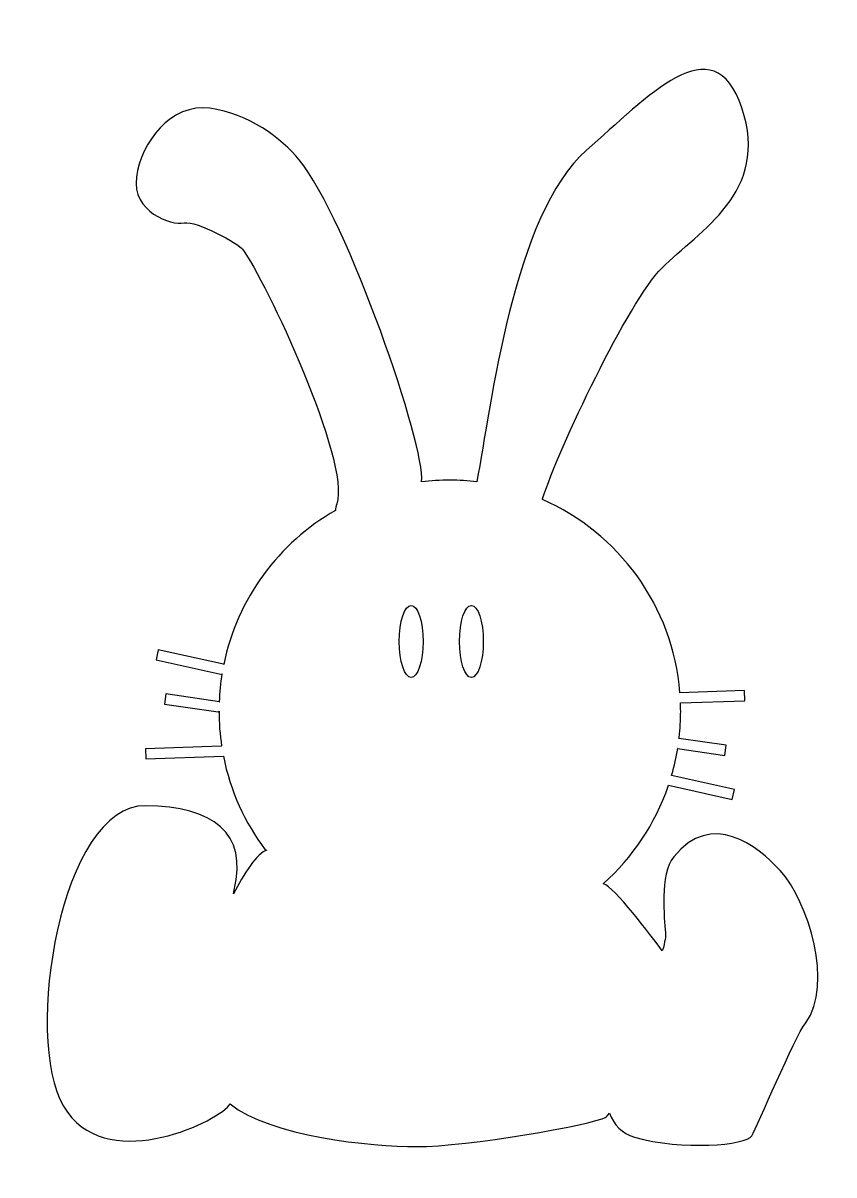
# Model space of a CAD drawing. Header units: centimetres. Extents: x -5.3 to 5.2, y -7.4 to 7.6.
import ezdxf

# ---------------------------------------------------------------- set-up
doc = ezdxf.new("R2010")
doc.units = ezdxf.units.CM
doc.header["$MEASUREMENT"] = 0
doc.layers.add('Camada 1', color=7, linetype='Continuous')

msp = doc.modelspace()

# ---------------------------------------------------------------- linework, layer by layer
at = {"layer": 'Camada 1'}
for points, knots in [([(3.06046, -2.31123), (2.89163, -2.80336), (2.59831, -3.23764), (2.21816, -3.57649), (2.21816, -3.57649), (2.21816, -3.57649), (2.22139, -3.58075), (2.22139, -3.58075), (2.22139, -3.58075), (2.34815, -3.61247), (2.84814, -4.26134), (2.98022, -4.44835), (2.98022, -4.44835), (2.98022, -4.44835), (2.98781, -4.44335), (2.98781, -4.44335), (2.98781, -4.44335), (3.01533, -4.33749), (3.03038, -4.25274), (3.02617, -4.2106), (3.02617, -4.2106), (3.00865, -4.03566), (2.94928, -3.45823), (3.13116, -3.23085), (3.13116, -3.23085), (3.62106, -2.61845), (4.22196, -3.08668), (4.51326, -3.40577), (4.51326, -3.40577), (4.88066, -3.8082), (5.21311, -4.89289), (4.84571, -5.38276), (4.84571, -5.38276), (4.69648, -5.58167), (4.21582, -6.72994), (4.14586, -6.85236), (4.14586, -6.85236), (4.0759, -6.97478), (3.23612, -7.04479), (2.62377, -6.86985), (2.62377, -6.86985), (2.45571, -6.82185), (2.35292, -6.70488), (2.29849, -6.55621), (2.29849, -6.55621), (2.29849, -6.55621), (2.25634, -6.60746), (2.25634, -6.60746), (2.25634, -6.60746), (2.06391, -6.71245), (0.45434, -6.99238), (-0.21048, -6.99238), (-0.21048, -6.99238), (-0.79219, -6.99238), (-2.11064, -6.85842), (-2.63041, -6.43818), (-2.63041, -6.43818), (-2.63041, -6.43818), (-2.63996, -6.45572), (-2.63996, -6.45572), (-2.63996, -6.45572), (-2.84991, -6.7007), (-4.26937, -7.35972), (-4.79425, -6.46747), (-4.79425, -6.46747), (-5.31913, -5.57524), (-4.82923, -2.54851), (-3.72705, -2.56603), (-3.72705, -2.56603), (-2.8463, -2.58003), (-2.39842, -2.91478), (-2.57672, -3.66074), (-2.57672, -3.66074), (-2.57672, -3.66074), (-2.58545, -3.70964), (-2.58545, -3.70964), (-2.58545, -3.70964), (-2.45541, -3.46001), (-2.27673, -3.17103), (-2.15249, -3.14341), (-2.15249, -3.14341), (-2.15249, -3.14341), (-2.17323, -3.13833), (-2.17323, -3.13833), (-2.17323, -3.13833), (-2.43869, -2.78546), (-2.62802, -2.37207), (-2.7169, -1.92257), (-2.7169, -1.92257), (-2.7169, -1.92257), (-2.71478, -1.92215), (-2.71478, -1.92215), (-2.71478, -1.92215), (-2.71478, -1.92215), (-3.72221, -1.95761), (-3.72221, -1.95761), (-3.72221, -1.95761), (-3.72221, -1.95761), (-3.72684, -1.82545), (-3.72684, -1.82545), (-3.72684, -1.82545), (-3.72684, -1.82545), (-2.74471, -1.79082), (-2.74471, -1.79082), (-2.74471, -1.79082), (-2.74471, -1.79082), (-2.73995, -1.79008), (-2.73995, -1.79008), (-2.73995, -1.79008), (-2.76228, -1.64257), (-2.77384, -1.49155), (-2.77384, -1.3378), (-2.77384, -1.3378), (-2.77384, -1.3378), (-2.78564, -1.34807), (-2.78564, -1.34807), (-2.78564, -1.34807), (-2.78564, -1.34807), (-3.483, -1.24591), (-3.483, -1.24591), (-3.483, -1.24591), (-3.483, -1.24591), (-3.46382, -1.11507), (-3.46382, -1.11507), (-3.46382, -1.11507), (-3.46382, -1.11507), (-2.76849, -1.21691), (-2.76849, -1.21691), (-2.76849, -1.21691), (-2.76849, -1.21691), (-2.7714, -1.21675), (-2.7714, -1.21675), (-2.7714, -1.21675), (-2.76653, -1.09382), (-2.75425, -0.97278), (-2.73502, -0.85406), (-2.73502, -0.85406), (-2.73502, -0.85406), (-2.73116, -0.86237), (-2.73116, -0.86237), (-2.73116, -0.86237), (-2.73116, -0.86237), (-3.59156, -0.6728), (-3.59156, -0.6728), (-3.59156, -0.6728), (-3.59156, -0.6728), (-3.56309, -0.54363), (-3.56309, -0.54363), (-3.56309, -0.54363), (-3.56309, -0.54363), (-2.71544, -0.73037), (-2.71544, -0.73037), (-2.71544, -0.73037), (-2.71544, -0.73037), (-2.7124, -0.73093), (-2.7124, -0.73093), (-2.7124, -0.73093), (-2.53653, 0.12455), (-1.99623, 0.84702), (-1.26087, 1.26712), (-1.26087, 1.26712), (-1.26087, 1.26712), (-1.26203, 1.2694), (-1.26203, 1.2694), (-1.26203, 1.2694), (-1.26102, 1.29295), (-1.25531, 1.32107), (-1.24425, 1.35423), (-1.24425, 1.35423), (-1.06068, 1.90488), (-2.17312, 4.26261), (-2.46792, 4.65813), (-2.46792, 4.65813), (-2.51888, 4.7265), (-3.06104, 5.03307), (-3.22831, 4.9996), (-3.22831, 4.9996), (-3.39558, 4.96613), (-3.90586, 5.14185), (-3.84733, 5.59352), (-3.84733, 5.59352), (-3.7888, 6.04519), (-3.39566, 6.55541), (-2.89377, 6.48853), (-2.89377, 6.48853), (-2.39188, 6.42165), (-1.95696, 6.09541), (-1.73376, 5.82067), (-1.73376, 5.82067), (-1.10104, 5.04179), (-0.08181, 2.07319), (-0.14298, 1.64491), (-0.14298, 1.64491), (-0.14298, 1.64491), (-0.14208, 1.63808), (-0.14208, 1.63808), (-0.14208, 1.63808), (-0.02206, 1.65269), (0.10015, 1.6602), (0.22413, 1.6602), (0.22413, 1.6602), (0.34288, 1.6602), (0.46003, 1.65329), (0.57518, 1.63988), (0.57518, 1.63988), (0.57518, 1.63988), (0.57595, 1.64491), (0.57595, 1.64491), (0.57595, 1.64491), (0.75952, 2.62384), (1.05014, 5.11704), (1.99848, 5.94304), (1.99848, 5.94304), (2.78281, 6.62614), (3.65043, 7.59499), (4.01754, 6.49369), (4.01754, 6.49369), (4.38462, 5.39239), (3.46686, 4.90294), (2.97741, 4.41346), (2.97741, 4.41346), (2.54503, 3.98108), (1.63521, 2.06867), (1.42886, 1.41758), (1.42886, 1.41758), (1.42886, 1.41758), (1.42547, 1.40985), (1.42547, 1.40985), (1.42547, 1.40985), (2.41305, 0.97744), (3.12275, 0.02817), (3.21249, -1.09589), (3.21249, -1.09589), (3.21249, -1.09589), (3.21262, -1.09991), (3.21262, -1.09991), (3.21262, -1.09991), (3.21262, -1.09991), (4.05217, -1.07033), (4.05217, -1.07033), (4.05217, -1.07033), (4.05217, -1.07033), (4.05683, -1.20249), (4.05683, -1.20249), (4.05683, -1.20249), (4.05683, -1.20249), (3.22035, -1.23199), (3.22035, -1.23199), (3.22035, -1.23199), (3.22035, -1.23199), (3.22035, -1.23334), (3.22035, -1.23334), (3.22035, -1.23334), (3.22154, -1.26803), (3.22212, -1.30282), (3.22212, -1.33777), (3.22212, -1.33777), (3.22212, -1.45371), (3.21553, -1.56809), (3.20273, -1.68059), (3.20273, -1.68059), (3.20273, -1.68059), (3.19903, -1.6921), (3.19903, -1.6921), (3.19903, -1.6921), (3.19903, -1.6921), (3.81302, -1.78203), (3.81302, -1.78203), (3.81302, -1.78203), (3.81302, -1.78203), (3.79384, -1.91287), (3.79384, -1.91287), (3.79384, -1.91287), (3.79384, -1.91287), (3.183, -1.82339), (3.183, -1.82339), (3.183, -1.82339), (3.183, -1.82339), (3.18313, -1.82249), (3.18313, -1.82249), (3.18313, -1.82249), (3.16434, -1.93803), (3.13894, -2.05135), (3.10735, -2.16208), (3.10735, -2.16208), (3.10735, -2.16208), (3.10163, -2.17452), (3.10163, -2.17452), (3.10163, -2.17452), (3.10163, -2.17452), (3.92152, -2.35515), (3.92152, -2.35515), (3.92152, -2.35515), (3.92152, -2.35515), (3.89305, -2.48432), (3.89305, -2.48432), (3.89305, -2.48432), (3.89305, -2.48432), (3.06234, -2.30128), (3.06234, -2.30128), (3.06234, -2.30128), (3.06234, -2.30128), (3.06046, -2.31123), (3.06046, -2.31123)], [0, 0, 0, 0, 0.01298701, 0.01298701, 0.01298701, 0.01298701, 0.02597403, 0.02597403, 0.02597403, 0.02597403, 0.03896104, 0.03896104, 0.03896104, 0.03896104, 0.05194805, 0.05194805, 0.05194805, 0.05194805, 0.06493506, 0.06493506, 0.06493506, 0.06493506, 0.07792208, 0.07792208, 0.07792208, 0.07792208, 0.09090909, 0.09090909, 0.09090909, 0.09090909, 0.1038961, 0.1038961, 0.1038961, 0.1038961, 0.11688312, 0.11688312, 0.11688312, 0.11688312, 0.12987013, 0.12987013, 0.12987013, 0.12987013, 0.14285714, 0.14285714, 0.14285714, 0.14285714, 0.15584416, 0.15584416, 0.15584416, 0.15584416, 0.16883117, 0.16883117, 0.16883117, 0.16883117, 0.18181818, 0.18181818, 0.18181818, 0.18181818, 0.19480519, 0.19480519, 0.19480519, 0.19480519, 0.20779221, 0.20779221, 0.20779221, 0.20779221, 0.22077922, 0.22077922, 0.22077922, 0.22077922, 0.23376623, 0.23376623, 0.23376623, 0.23376623, 0.24675325, 0.24675325, 0.24675325, 0.24675325, 0.25974026, 0.25974026, 0.25974026, 0.25974026, 0.27272727, 0.27272727, 0.27272727, 0.27272727, 0.28571429, 0.28571429, 0.28571429, 0.28571429, 0.2987013, 0.2987013, 0.2987013, 0.2987013, 0.31168831, 0.31168831, 0.31168831, 0.31168831, 0.32467532, 0.32467532, 0.32467532, 0.32467532, 0.33766234, 0.33766234, 0.33766234, 0.33766234, 0.35064935, 0.35064935, 0.35064935, 0.35064935, 0.36363636, 0.36363636, 0.36363636, 0.36363636, 0.37662338, 0.37662338, 0.37662338, 0.37662338, 0.38961039, 0.38961039, 0.38961039, 0.38961039, 0.4025974, 0.4025974, 0.4025974, 0.4025974, 0.41558442, 0.41558442, 0.41558442, 0.41558442, 0.42857143, 0.42857143, 0.42857143, 0.42857143, 0.44155844, 0.44155844, 0.44155844, 0.44155844, 0.45454545, 0.45454545, 0.45454545, 0.45454545, 0.46753247, 0.46753247, 0.46753247, 0.46753247, 0.48051948, 0.48051948, 0.48051948, 0.48051948, 0.49350649, 0.49350649, 0.49350649, 0.49350649, 0.50649351, 0.50649351, 0.50649351, 0.50649351, 0.51948052, 0.51948052, 0.51948052, 0.51948052, 0.53246753, 0.53246753, 0.53246753, 0.53246753, 0.54545455, 0.54545455, 0.54545455, 0.54545455, 0.55844156, 0.55844156, 0.55844156, 0.55844156, 0.57142857, 0.57142857, 0.57142857, 0.57142857, 0.58441558, 0.58441558, 0.58441558, 0.58441558, 0.5974026, 0.5974026, 0.5974026, 0.5974026, 0.61038961, 0.61038961, 0.61038961, 0.61038961, 0.62337662, 0.62337662, 0.62337662, 0.62337662, 0.63636364, 0.63636364, 0.63636364, 0.63636364, 0.64935065, 0.64935065, 0.64935065, 0.64935065, 0.66233766, 0.66233766, 0.66233766, 0.66233766, 0.67532468, 0.67532468, 0.67532468, 0.67532468, 0.68831169, 0.68831169, 0.68831169, 0.68831169, 0.7012987, 0.7012987, 0.7012987, 0.7012987, 0.71428571, 0.71428571, 0.71428571, 0.71428571, 0.72727273, 0.72727273, 0.72727273, 0.72727273, 0.74025974, 0.74025974, 0.74025974, 0.74025974, 0.75324675, 0.75324675, 0.75324675, 0.75324675, 0.76623377, 0.76623377, 0.76623377, 0.76623377, 0.77922078, 0.77922078, 0.77922078, 0.77922078, 0.79220779, 0.79220779, 0.79220779, 0.79220779, 0.80519481, 0.80519481, 0.80519481, 0.80519481, 0.81818182, 0.81818182, 0.81818182, 0.81818182, 0.83116883, 0.83116883, 0.83116883, 0.83116883, 0.84415584, 0.84415584, 0.84415584, 0.84415584, 0.85714286, 0.85714286, 0.85714286, 0.85714286, 0.87012987, 0.87012987, 0.87012987, 0.87012987, 0.88311688, 0.88311688, 0.88311688, 0.88311688, 0.8961039, 0.8961039, 0.8961039, 0.8961039, 0.90909091, 0.90909091, 0.90909091, 0.90909091, 0.92207792, 0.92207792, 0.92207792, 0.92207792, 0.93506494, 0.93506494, 0.93506494, 0.93506494, 0.94805195, 0.94805195, 0.94805195, 0.94805195, 0.96103896, 0.96103896, 0.96103896, 0.96103896, 0.97402597, 0.97402597, 0.97402597, 0.97402597, 1, 1, 1, 1]), ([(-0.27845, 0.03531), (-0.36391, 0.03531), (-0.4332, -0.1744), (-0.4332, -0.43311), (-0.4332, -0.43311), (-0.4332, -0.69179), (-0.36393, -0.9015), (-0.27845, -0.9015), (-0.27845, -0.9015), (-0.19302, -0.9015), (-0.12372, -0.69179), (-0.12372, -0.43311), (-0.12372, -0.43311), (-0.12372, -0.1744), (-0.19299, 0.03531), (-0.27845, 0.03531)], [0, 0, 0, 0, 0.2, 0.2, 0.2, 0.2, 0.4, 0.4, 0.4, 0.4, 0.6, 0.6, 0.6, 0.6, 1, 1, 1, 1]), ([(0.50363, 0.03534), (0.41817, 0.03534), (0.34888, -0.17437), (0.34888, -0.4331), (0.34888, -0.4331), (0.34888, -0.69178), (0.41815, -0.90149), (0.50363, -0.90149), (0.50363, -0.90149), (0.58906, -0.90149), (0.65838, -0.69178), (0.65838, -0.4331), (0.65838, -0.4331), (0.65836, -0.17437), (0.58907, 0.03534), (0.50363, 0.03534)], [0, 0, 0, 0, 0.2, 0.2, 0.2, 0.2, 0.4, 0.4, 0.4, 0.4, 0.6, 0.6, 0.6, 0.6, 1, 1, 1, 1])]:
    msp.add_open_spline(points, degree=3, knots=knots, dxfattribs=at)

doc.saveas('drawing.dxf')
